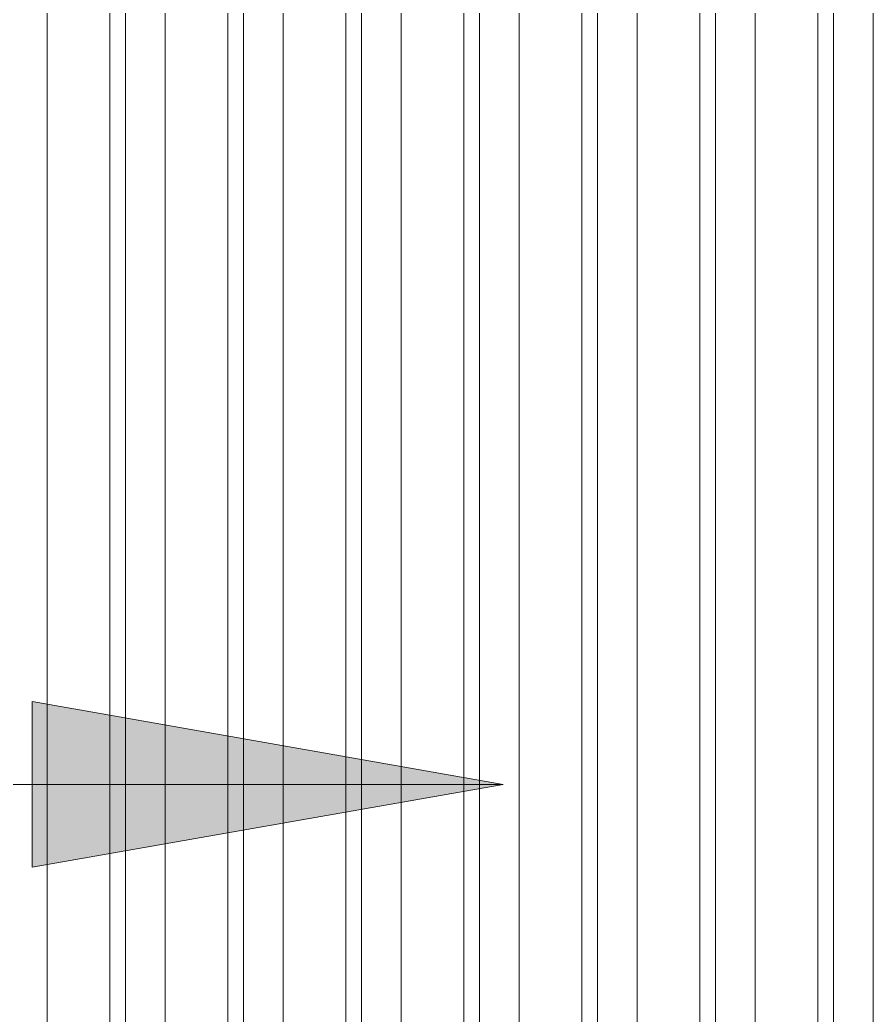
# Model space of a CAD drawing. Header units: millimetres. Extents: x 652554 to 1678317, y -308114 to 170803.
# Drawn here: x 747057.1 to 747328.9, y -91758.9 to -91441.6 of the extents above; entities that cross this region are included whole.
import ezdxf

# ---------------------------------------------------------------- set-up
doc = ezdxf.new("R2010")
doc.units = ezdxf.units.MM
doc.layers.add('A-GENM', color=7, linetype='Continuous', lineweight=9)
doc.layers.add('G-ANNO-TEXT', color=7, linetype='Continuous', lineweight=9)

# ---------------------------------------------------------------- blocks, each defined once
blk = doc.blocks.new('GM_Louver Grill Vertical Z - Z Profile-V50-2241-01 ENTRANCE 2 ENLARGED ELEVATION 1')
at = {"layer": 'A-GENM', "color": 7}
blk.add_line((-632187.62, 108575), (-632187.62, 113189.58), dxfattribs=at)
blk = doc.blocks.new('GM_Louver Grill Vertical Z - Z Profile-V51-2241-01 ENTRANCE 2 ENLARGED ELEVATION 1')
at = {"layer": 'A-GENM', "color": 7}
for p, q in [((-632225.22, 108575), (-632225.22, 113189.58)), ((-632205.22, 108575), (-632205.22, 113189.58)), ((-632200.22, 108575), (-632200.22, 113189.58))]:
    blk.add_line(p, q, dxfattribs=at)
blk = doc.blocks.new('GM_Louver Grill Vertical Z - Z Profile-V52-2241-01 ENTRANCE 2 ENLARGED ELEVATION 1')
at = {"layer": 'A-GENM', "color": 7}
for p, q in [((-632300.4, 108575), (-632300.4, 113189.58)), ((-632280.4, 108575), (-632280.4, 113189.58)), ((-632275.4, 108575), (-632275.4, 113189.58))]:
    blk.add_line(p, q, dxfattribs=at)
blk = doc.blocks.new('GM_Louver Grill Vertical Z - Z Profile-V53-2241-01 ENTRANCE 2 ENLARGED ELEVATION 1')
at = {"layer": 'A-GENM', "color": 7}
for p, q in [((-632350.59, 108575), (-632350.59, 113169.19)), ((-632355.59, 108575), (-632355.59, 113160.76)), ((-632375.59, 108575), (-632375.59, 113150.58))]:
    blk.add_line(p, q, dxfattribs=at)
blk = doc.blocks.new('GM_Louver Grill Vertical Z - Z Profile-V54-2241-01 ENTRANCE 2 ENLARGED ELEVATION 1')
at = {"layer": 'A-GENM', "color": 7}
for p, q in [((-632413.18, 108575), (-632413.18, 113150.58)), ((-632393.18, 108575), (-632393.18, 113150.58)), ((-632388.18, 108575), (-632388.18, 113150.58))]:
    blk.add_line(p, q, dxfattribs=at)
blk = doc.blocks.new('GM_Louver Grill Vertical Z - Z Profile-V55-2241-01 ENTRANCE 2 ENLARGED ELEVATION 1')
at = {"layer": 'A-GENM', "color": 7}
for p, q in [((-632450.77, 108575), (-632450.77, 113150.58)), ((-632430.77, 108575), (-632430.77, 113150.58)), ((-632425.77, 108575), (-632425.77, 113150.58))]:
    blk.add_line(p, q, dxfattribs=at)

msp = doc.modelspace()

# ---------------------------------------------------------------- hatches: boundary and pattern name
at = {"layer": 'G-ANNO-TEXT'}
msp.add_hatch(color=7, dxfattribs=at).paths.add_polyline_path([(747211.0235, -91685.3391), (747061.0235, -91658.8901), (747061.0235, -91711.7882)])

# ---------------------------------------------------------------- linework, layer by layer
at = {"layer": 'G-ANNO-TEXT', "color": 7}
for p, q in [((747211.0235, -91685.3391), (747061.0235, -91658.8901)), ((747061.0235, -91658.8901), (747061.0235, -91711.7882)), ((747211.0235, -91685.3391), (739400.6328, -91685.3391)), ((747061.0235, -91711.7882), (747211.0235, -91685.3391))]:
    msp.add_line(p, q, dxfattribs=at)

# ---------------------------------------------------------------- block references
at = {"layer": 'A-GENM', "color": 7}
for name, p in [('GM_Louver Grill Vertical Z - Z Profile-V55-2241-01 ENTRANCE 2 ENLARGED ELEVATION 1', (1379516.5465, -200931.019)), ('GM_Louver Grill Vertical Z - Z Profile-V54-2241-01 ENTRANCE 2 ENLARGED ELEVATION 1', (1379516.5465, -200931.019)), ('GM_Louver Grill Vertical Z - Z Profile-V53-2241-01 ENTRANCE 2 ENLARGED ELEVATION 1', (1379516.5465, -200931.019)), ('GM_Louver Grill Vertical Z - Z Profile-V52-2241-01 ENTRANCE 2 ENLARGED ELEVATION 1', (1379478.9542, -200931.019)), ('GM_Louver Grill Vertical Z - Z Profile-V52-2241-01 ENTRANCE 2 ENLARGED ELEVATION 1', (1379516.5465, -200931.019)), ('GM_Louver Grill Vertical Z - Z Profile-V51-2241-01 ENTRANCE 2 ENLARGED ELEVATION 1', (1379478.9542, -200931.019)), ('GM_Louver Grill Vertical Z - Z Profile-V51-2241-01 ENTRANCE 2 ENLARGED ELEVATION 1', (1379516.5465, -200931.019)), ('GM_Louver Grill Vertical Z - Z Profile-V50-2241-01 ENTRANCE 2 ENLARGED ELEVATION 1', (1379516.5465, -200931.019))]:
    msp.add_blockref(name, p, dxfattribs=at)

doc.saveas('drawing.dxf')
